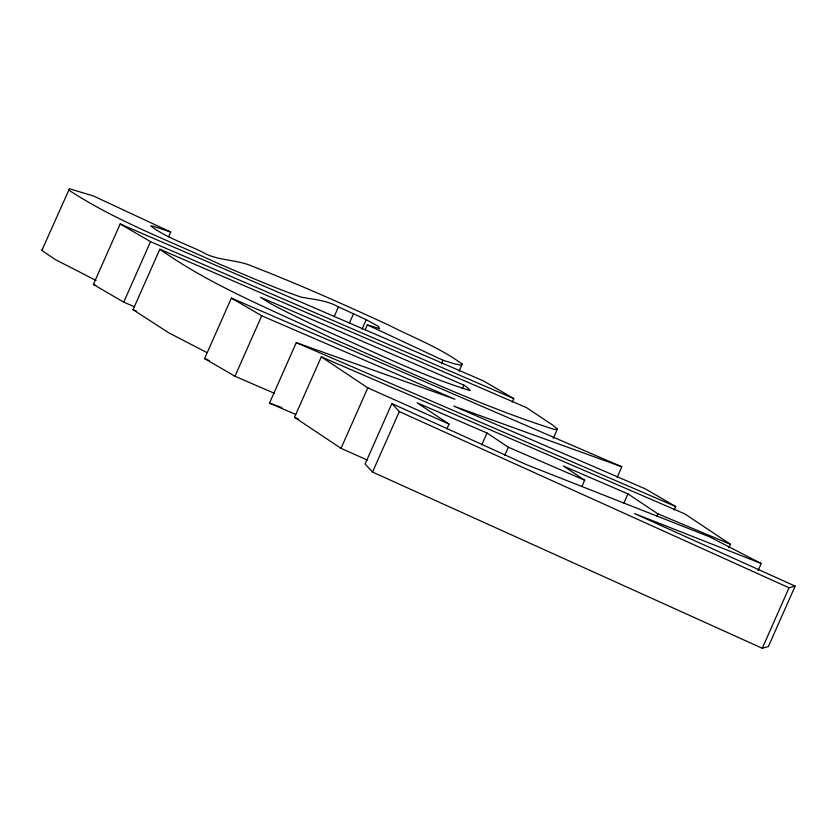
<?xml version="1.0" encoding="UTF-8"?>
<svg xmlns="http://www.w3.org/2000/svg" width="837" height="837" viewBox="0 0 837 837"><rect width="100%" height="100%" fill="white"/><g stroke="black" fill="none" stroke-linecap="round" stroke-linejoin="round"><path stroke-width="1.26" d="M96.046 280.447L55.472 259.658L41.85 250.451L69.429 188.733L93.378 195.942L170.727 232.037L168.624 236.787M134.516 306.792L123.73 302.136L93.378 284.454L120.172 223.981L483.43 380.908L513.782 398.59L512.213 402.147M123.73 302.136L150.534 241.663L120.172 223.981M206.969 352.618L168.844 332.844L133.031 309.7L159.836 249.227L526.536 407.65L552.87 425.206L557.421 429.004L553.215 438.494M274.546 393.369L234.946 376.263L204.594 358.581L231.389 298.108L621.818 466.774L617.089 477.446M234.946 376.263L261.74 315.779L231.389 298.108M295.806 414.503L269.483 403.131L296.277 342.647L454.951 399.249L261.74 315.779M334.266 316.396L338.472 306.907L366.25 319.682L378.418 326.388L379.559 328.617L367.359 324.892L365.256 329.632M367.297 460.057L341.015 448.329L294.509 417.328L321.303 356.855L684.812 513.897L730.398 544.28L728.818 547.837M349.385 323.124L353.591 313.634M362.044 329.171L366.25 319.682M341.015 448.329L367.82 387.855L321.303 356.855M761.231 563.5L709.347 536.716L526.065 464.504L391.883 403.56L365.078 464.033L372.517 472.058L762.256 648.267L768.356 646.582L795.15 586.109L634.498 513.562L761.231 563.5L758.081 570.614M372.517 472.058L399.322 411.584L391.883 403.56M441.465 363.823L443.035 360.266L454.857 363.949L461.25 365.214L462.223 364.074C439.739 347.575 413.154 337.604 388.441 324.986C343.578 304.333 298.453 284.13 252.387 266.292C236.139 259.01 217.61 261.259 202.01 251.864C184.883 243.588 166.155 237.488 150.806 226.053L153.485 226.304L170.727 232.037M459.074 371.189L462.223 364.074M462.254 388.682L463.834 385.125L260.401 297.24L270.11 303.287A119.021 4.781 23.9 0 0 327.005 331.306C374.275 351.885 420.708 375.394 470.07 390.555L467.559 387.615L463.834 385.125M446.927 428.837L449.03 424.087L417.088 402.796L487.019 433.011L508.362 447.23L584.676 480.208L582.05 486.13M481.767 444.865L487.019 433.011M504.68 455.537L508.362 447.23M623.753 503.382L627.959 493.893L563.343 465.979L584.676 480.208M656.878 516.241L657.924 513.866L627.959 493.893M674.109 510.089L675.689 506.531L645.453 488.934L453.748 406.112L621.818 466.774M762.256 648.267L789.05 587.794L795.15 586.109M41.85 250.451L42.635 249.206M557.421 429.004L554.732 429.559C478.241 405.275 405.663 370.1 332.09 338.357C273.866 310.433 212.818 286.767 159.836 249.227M269.483 403.131L281.776 407.514M338.472 306.907C326.89 300.305 313.875 299.51 301.215 297.156C273.364 287.468 246.381 275.488 219.242 263.99C168.645 240.46 115.422 220.717 68.644 189.978M657.924 513.866L730.398 544.28M150.534 241.663L513.782 398.59M296.277 342.647L675.689 506.531M93.378 284.454L95.774 285.49M133.031 309.7L136.63 311.259M204.594 358.581L209.386 360.653M294.509 417.328L298.108 418.887M367.82 387.855L449.03 424.087M399.322 411.584L789.05 587.794M367.359 324.892L443.035 360.266"/></g></svg>
